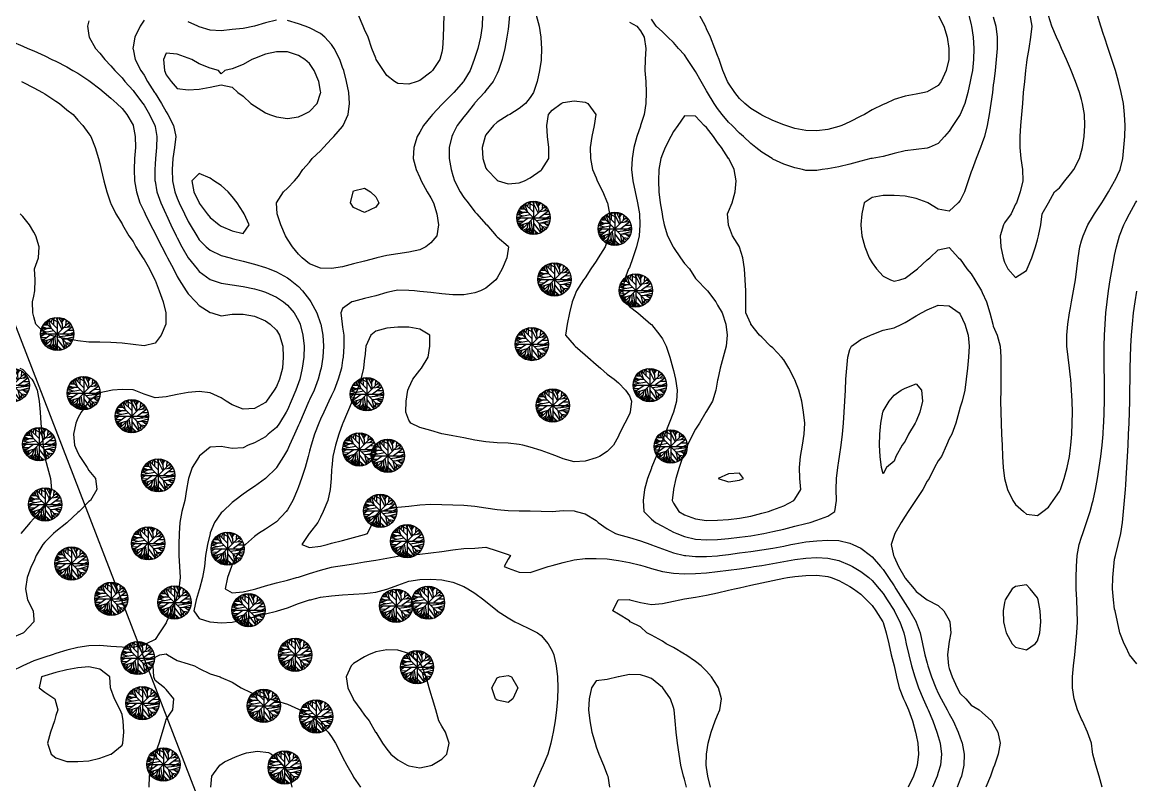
# Model space of a CAD drawing. Header units: millimetres. Extents: x -133509 to 78784, y -111616 to 99215.
# Drawn here: x -23296 to 78784, y -61196 to 8657 of the extents above; entities that cross this region are included whole.
import ezdxf

# ---------------------------------------------------------------- set-up
doc = ezdxf.new("R2010")
doc.units = ezdxf.units.MM
doc.header["$MEASUREMENT"] = 0
for name, color, linetype in [('area intervento', 6, 'Continuous'), ('linee di livello', 1, 'Continuous'), ('piante', 3, 'Continuous')]:
    doc.layers.add(name, color=color, linetype=linetype)

# ---------------------------------------------------------------- blocks, each defined once
blk = doc.blocks.new('*U2')
for p, q in [((-43.8768, 36.4326), (-44.405, 40.2696)), ((42, 42), (-42, -42)), ((42, -42), (-42, 42)), ((-40.1797, 44.558), (-36.4825, 43.2038)), ((-37.0107, 47.0408), (-35.25, 35.5298)), ((-32.6092, 50.4264), (-23.2782, 23.5674)), ((-31.2008, 51.1035), (-0.2149, 20.1818)), ((-26.4472, 46.5894), (-26.2712, 53.8116)), ((-22.0458, 42.0753), (-16.5881, 57.6486)), ((-21.1656, 55.8436), (-0.0388, 45.0094)), ((-12.5388, 54.9406), (-7.9613, 59.4546)), ((-12.3627, 32.1443), (-12.5388, 58.7776)), ((-5.3205, 59.6806), (16.5105, 16.7963)), ((2.426, 54.9406), (-1.4472, 59.9056)), ((0, 59.9996), (0, -60)), ((0.4894, 48.6208), (3.6584, 59.6806)), ((18.2711, 35.5298), (5.419, 59.6806)), ((9.8203, 51.5549), (12.8133, 58.5516)), ((19.6795, 19.5047), (16.3344, 57.6486)), ((17.0387, 51.1035), (23.2006, 55.1666)), ((17.7429, 43.6552), (25.4894, 54.2636)), ((31.6513, 50.8778), (30.2429, 30.5643)), ((31.1232, 42.5267), (35.8767, 48.1693)), ((-59.7219, 2.8025), (-12.0106, 12.0565)), ((-32.2571, 20.6333), (-59.1937, 9.348)), ((-58.6656, 12.7336), (-35.9543, 7.5424)), ((-57.081, 17.9248), (-47.0458, 14.7649)), ((-56.0247, 20.859), (-20.8134, 20.859)), ((-54.7923, 24.4702), (-47.75, 21.0847)), ((-54.6162, -24.7335), (-20.2853, 0.0941)), ((-53.2078, 27.4044), (-40.1797, 20.859)), ((-49.8627, 32.8214), (-32.7853, 32.8214)), ((-45.8134, 38.2383), (-40.5318, 33.0471)), ((54.3626, 25.3731), (20.9119, 0.3198)), ((23.3767, 23.3417), (53.3063, 27.4044)), ((29.3626, -6.6771), (59.4682, 7.091)), ((36.2288, 25.1474), (48.9049, 35.0784)), ((37.1091, 37.1098), (46.6161, 37.5612)), ((38.5175, 13.4107), (58.2359, 13.6364)), ((-60, 0), (60, 0)), ((-59.7219, -4.8714), (-54.2641, -6.6771)), ((-45.2853, -0.1316), (-59.0177, -10.0627)), ((-58.4895, -12.3197), (-36.4825, -11.6426)), ((-57.081, -18.4138), (-45.2853, -17.9624)), ((-52.6797, -18.188), (-55.4966, -22.0251)), ((-53.2078, -27.442), (-16.7641, -16.6081)), ((-38.9472, -29.0219), (-51.4472, -30.6018)), ((-47.2219, -19.3166), (-50.2148, -26.3135)), ((-46.5177, -30.1504), (-49.5106, -33.536)), ((-32.4331, -32.4075), (-48.1021, -35.5674)), ((-43.7008, -34.6645), (-46.6937, -37.373)), ((-35.9543, -22.4765), (-44.0529, -40.5329)), ((-24.6867, -37.8244), (-38.7712, -45.7241)), ((-19.9331, -20.2194), (-28.5599, -52.721)), ((-14.6515, -36.2445), (-27.6797, -52.9467)), ((-14.8275, -15.0282), (-14.6515, -57.6865)), ((-14.6515, -32.1818), (-3.912, -59.4922)), ((-10.074, -10.0627), (-2.5036, -59.7178)), ((-6.2008, -36.2445), (17.919, -57.0094)), ((-0.0388, -19.0909), (25.8415, -53.8495)), ((9.2922, -9.1598), (59.6443, -2.8401)), ((18.6232, -18.6394), (26.7218, -53.3981)), ((18.7992, -18.6394), (57.3556, -17.2853)), ((22.8485, -36.4702), (35.3485, -48.4326)), ((26.3697, -18.4138), (58.9401, -9.8369)), ((30.419, -30.1504), (32.3556, -50.0125)), ((31.4753, -31.279), (49.6091, -33.3103)), ((38.1654, -18.188), (52.426, -29.0219)), ((41.5105, -32.6332), (46.088, -38.0501)), ((45.9119, -24.0564), (55.595, -22.2508)), ((-26.2712, -43.9185), (-34.7219, -48.6583)), ((-14.6515, -47.3041), (-25.0388, -54.3009)), ((-21.5177, -45.4984), (-19.9331, -56.1065)), ((-8.4895, -47.5298), (-11.4825, -58.5893)), ((-6.3768, -52.721), (-9.3698, -58.815)), ((8.4119, -53.1724), (3.8344, -59.4922)), ((5.9471, -46.6269), (10.5246, -58.5893)), ((24.7852, -44.8213), (23.0246, -54.978))]:
    blk.add_line(p, q)
blk.add_circle((0, 0), 60)

msp = doc.modelspace()

# ---------------------------------------------------------------- linework, layer by layer
at = {"layer": 'area intervento'}
msp.add_line((-57604, 67896), (-2893, -73551), dxfattribs=at)
at = {"layer": 'linee di livello'}
for points in [[(21337, 9300), (21242, 8290), (21198, 8041), (21073, 7280), (20892, 6269), (20665, 5259), (20328, 4249), (20188, 3977), (19826, 3238), (19177, 2408), (19035, 2228), (18167, 1269), (18122, 1218), (17318, 208), (17157, -13), (16550, -803), (16147, -1599), (16039, -1813), (15818, -2823), (15815, -3834), (15984, -4844), (16147, -5373), (16297, -5854), (16801, -6864), (17157, -7407), (17549, -7875), (18167, -8720), (18343, -8885), (19177, -9849), (19256, -9895), (20117, -10906), (20188, -11011), (21198, -11848), (21255, -11916), (21198, -12142), (21094, -12926), (20663, -13936), (20188, -14770), (20070, -14947), (19177, -15698), (18677, -15957), (18167, -16129), (17157, -16310), (16147, -16318), (15136, -16230), (14126, -16103), (13116, -16002), (12642, -15957), (12105, -15906), (11095, -15900), (10813, -15957), (10085, -16106), (9075, -16411), (8064, -16660), (7054, -16915), (6904, -16967), (6044, -17573), (5895, -17977), (6003, -18988), (6044, -19265), (6152, -19998), (6147, -21008), (6086, -22019), (6044, -22285), (5928, -23029), (5638, -24039), (5267, -25049), (5033, -25534), (4787, -26060), (4316, -27070), (4023, -27713), (3866, -28080), (3467, -29091), (3156, -30101), (3013, -30644), (2883, -31111), (2607, -32121), (2287, -33132), (2003, -33899), (1901, -34142), (1484, -35152), (992, -36015), (883, -36163), (-18, -37123), (-89, -37173), (-1028, -37797), (-1657, -38183), (-2039, -38459), (-2865, -39193), (-3049, -39374), (-3653, -40204), (-4059, -41012), (-4134, -41214), (-4512, -42224), (-4718, -43234), (-4059, -43616), (-3049, -43520), (-2039, -43271), (-1910, -43234), (-1028, -42985), (-18, -42708), (992, -42465), (1806, -42224), (2003, -42169), (3013, -41857), (4023, -41530), (5033, -41276), (5390, -41214), (6044, -41101), (7054, -40948), (8064, -40790), (9075, -40617), (10085, -40434), (11095, -40267), (11727, -40204), (12105, -40165), (13116, -40059), (14126, -39949), (15136, -39818), (16147, -39670), (17157, -39554), (18167, -39516), (19177, -39447), (20188, -39767), (21198, -40117), (21411, -40204), (21198, -40520), (20857, -41214), (21198, -41342), (22208, -41729), (23218, -41753), (24229, -41428), (24885, -41214), (25239, -41112), (26249, -40826), (27260, -40581), (28270, -40474), (29280, -40456), (30290, -40514), (31301, -40653), (32311, -40836), (33321, -41074), (33770, -41214), (34332, -41395), (35342, -41663), (36352, -41828), (37362, -41882), (38373, -41857), (39383, -41785), (40393, -41671), (41403, -41551), (42414, -41412), (43424, -41258), (43706, -41214), (44434, -41108), (45445, -40936), (46455, -40753), (47465, -40563), (48475, -40433), (49486, -40389), (50496, -40445), (51506, -40653), (52517, -41081), (52751, -41214), (53527, -41657), (54240, -42224), (54537, -42485), (55182, -43234), (55547, -43680), (55921, -44245), (56558, -45245), (56564, -45255), (57100, -46265), (57443, -47276), (57568, -47800), (57679, -48286), (57909, -49296), (58164, -50306), (58451, -51317), (58578, -51692), (58794, -52327), (59219, -53337), (59588, -54139), (59687, -54348), (60113, -55358), (60479, -56368), (60599, -56791), (60773, -57378), (60903, -58389), (60804, -59399), (60599, -60070), (60499, -60409), (60064, -61419)], [(18863, 9300), (18833, 8290), (18677, 7280), (18428, 6269), (18167, 5435), (18109, 5259), (17735, 4249), (17157, 3285), (17127, 3238), (16248, 2228), (16147, 2120), (15217, 1218), (15136, 1129), (14268, 208), (14126, 18), (13449, -803), (13116, -1419), (12863, -1813), (12559, -2823), (12515, -3834), (12785, -4844), (13116, -5564), (13230, -5854), (13796, -6864), (14126, -7412), (14368, -7875), (14680, -8885), (14825, -9895), (14680, -10906), (14126, -11557), (13653, -11916), (13116, -12184), (12105, -12405), (11095, -12551), (10085, -12718), (9178, -12926), (9075, -12948), (8064, -13227), (7054, -13486), (6044, -13763), (5033, -13908), (4023, -13884), (3013, -13477), (2339, -12926), (2003, -12601), (1464, -11916), (992, -11202), (823, -10906), (376, -9895), (51, -8885), (4, -7875), (631, -6864), (992, -6540), (1635, -5854), (2003, -5449), (2408, -4844), (3013, -4172), (3242, -3834), (4023, -3106), (4281, -2823), (5033, -2021), (5253, -1813), (6044, -898), (6110, -803), (6556, 208), (6671, 1218), (6626, 2228), (6410, 3238), (6142, 4249), (6044, 4521), (5777, 5259), (5277, 6269), (5033, 6621), (4406, 7280), (4023, 7620), (3013, 8152), (2604, 8290), (2003, 8520), (992, 8822)], [(23788, 9300), (24050, 8290), (24209, 7280), (24229, 6706), (24251, 6269), (24243, 5259), (24229, 5183), (24086, 4249), (23853, 3238), (23535, 2228), (23218, 1775), (22807, 1218), (22208, 743), (21367, 208), (21198, 149), (20188, -497), (19874, -803), (19177, -1662), (19092, -1813), (18816, -2823), (18875, -3834), (19177, -4714), (19247, -4844), (20188, -5811), (20280, -5854), (21198, -6143), (22208, -6043), (22718, -5854), (23218, -5599), (24229, -4881), (24286, -4844), (24935, -3834), (24949, -2823), (24815, -1813), (24742, -803), (24907, 208), (25239, 592), (26060, 1218), (26249, 1301), (27260, 1453), (28270, 1335), (28495, 1218), (29231, 208), (29088, -803), (28880, -1813), (28735, -2823), (28744, -3834), (28924, -4844), (29280, -5605), (29365, -5854), (29877, -6864), (30290, -7840), (30302, -7875), (30487, -8885), (30523, -9895), (30424, -10906), (30290, -11339), (30086, -11916), (29458, -12926), (29280, -13228), (28795, -13936), (28270, -14751), (28107, -14947), (27464, -15957), (27260, -16482), (27083, -16967), (26842, -17977), (26622, -18988), (26454, -19998), (27260, -20940), (27351, -21008), (28270, -21805), (28516, -22019), (29280, -22706), (29672, -23029), (30290, -23571), (30915, -24039), (31301, -24367), (31964, -25049), (32311, -25565), (32495, -26060), (32377, -27070), (32311, -27251), (31887, -28080), (31377, -29091), (31301, -29253), (30845, -30101), (30290, -30661), (29577, -31111), (29280, -31254), (28270, -31539), (27260, -31608), (26249, -31332), (25734, -31111), (25239, -30943), (24229, -30582), (23218, -30258), (22542, -30101), (22208, -30026), (21198, -29910), (20188, -29875), (19177, -29785), (18167, -29614), (17157, -29420), (16147, -29246), (15328, -29091), (15136, -29040), (14126, -28744), (13116, -28465), (12292, -28080), (12105, -27793), (11840, -27070), (11858, -26060), (12007, -25049), (12105, -24823), (12480, -24039), (13116, -23226), (13286, -23029), (13878, -22019), (14044, -21008), (14033, -19998), (13116, -19445), (12105, -19271), (11095, -19263), (10085, -19357), (9075, -19642), (8637, -19998), (8169, -21008), (8072, -22019), (8064, -22080), (7949, -23029), (7715, -24039), (7382, -25049), (7054, -25737), (6914, -26060), (6504, -27070), (6070, -28080), (6044, -28145), (5690, -29091), (5383, -30101), (5149, -31111), (5044, -32121), (5033, -32322), (4992, -33132), (4902, -34142), (4695, -35152), (4276, -36163), (4023, -36679), (3783, -37173), (3013, -38145), (2983, -38183), (2309, -39193), (3013, -39465), (4023, -39335), (4626, -39193), (5033, -39056), (6044, -38827), (7054, -38561), (8064, -38264), (8322, -38183), (8819, -37173), (9075, -36702), (9593, -36163), (10085, -35949), (11095, -35781), (12105, -35688), (13116, -35568), (14126, -35480), (15136, -35511), (16147, -35551), (17157, -35576), (18167, -35668), (19177, -35828), (20188, -35983), (21198, -36086), (22208, -36097), (23218, -36115), (24229, -36148), (25239, -36153), (26249, -36064), (27260, -36090), (27426, -36163), (28270, -36386), (29280, -36988), (29462, -37173), (30290, -37757), (31027, -38183), (31301, -38268), (32311, -38544), (33321, -38849), (34268, -39193), (34332, -39216), (35342, -39598), (36352, -39962), (37362, -40191), (37487, -40204), (38373, -40284), (39383, -40289), (40393, -40224), (40574, -40204), (41403, -40107), (42414, -39964), (43424, -39829), (44434, -39686), (45445, -39520), (46455, -39326), (47101, -39193), (47465, -39114), (48475, -38953), (49486, -38846), (50496, -38796), (51506, -38836), (52517, -39060), (52793, -39193), (53527, -39538), (54392, -40204), (54537, -40309), (55305, -41214), (55547, -41489), (56047, -42224), (56558, -42989), (56713, -43234), (57352, -44245), (57568, -44595), (58015, -45255), (58570, -46265), (58578, -46289), (58956, -47276), (59161, -48286), (59384, -49296), (59588, -50064), (59659, -50306), (59994, -51317), (60382, -52327), (60599, -52805), (60870, -53337), (61434, -54348), (61609, -54701), (61969, -55358), (62436, -56368), (62619, -56901), (62805, -57378), (62984, -58389), (62950, -59399), (62724, -60409), (62619, -60698), (62351, -61419)], [(15316, 9300), (15271, 8290), (15241, 7280), (15201, 6269), (15136, 5910), (14955, 5259), (14293, 4249), (14126, 4081), (13116, 3325), (12868, 3238), (12105, 2986), (11095, 3057), (10785, 3238), (10085, 3794), (9781, 4249), (9129, 5259), (9075, 5357), (8710, 6269), (8373, 7280), (8064, 7989), (7920, 8290), (7491, 9300)], [(63420, 9300), (63630, 8419), (63658, 8290), (63804, 7280), (63867, 6269), (63841, 5259), (63735, 4249), (63630, 3684), (63542, 3238), (63311, 2228), (63027, 1218), (62619, 221), (62611, 208), (61946, -803), (61609, -1324), (61182, -1813), (60599, -2463), (59768, -2823), (59588, -2890), (58578, -3000), (57568, -3124), (56558, -3372), (55547, -3645), (54537, -3809), (54442, -3834), (53527, -4063), (52517, -4343), (51506, -4593), (50496, -4770), (49980, -4844), (49486, -4928), (48475, -4934), (48184, -4844), (47465, -4691), (46455, -4330), (45445, -3869), (45383, -3834), (44434, -3252), (43903, -2823), (43424, -2435), (42771, -1813), (42414, -1509), (41716, -803), (41403, -491), (40818, 208), (40393, 756), (40067, 1218), (39475, 2228), (39383, 2391), (38876, 3238), (38373, 4159), (38315, 4249), (37650, 5259), (37362, 5666), (36812, 6269), (36352, 6819), (35845, 7280), (35342, 7796), (34777, 8290), (34332, 8928)], [(60599, 9300), (61111, 8290), (61413, 7280), (61579, 6269), (61565, 5259), (61327, 4249), (60879, 3238), (60599, 2871), (59588, 2272), (59357, 2228), (58578, 2082), (57568, 1878), (56558, 1569), (55805, 1218), (55547, 1113), (54537, 624), (53841, 208), (53527, 43), (52517, -478), (51761, -803), (51506, -894), (50496, -1159), (49486, -1289), (48475, -1248), (47465, -1077), (46649, -803), (46455, -736), (45445, -330), (44434, 152), (44342, 208), (43424, 768), (42885, 1218), (42414, 1670), (41976, 2228), (41403, 3066), (41308, 3238), (40874, 4249), (40523, 5259), (40393, 5623), (40154, 6269), (39752, 7280), (39383, 8067), (39270, 8290), (38743, 9300)], [(53525, -9895), (53527, -9921), (53596, -10906), (53868, -11916), (54283, -12926), (54537, -13374), (54941, -13936), (55547, -14597), (56218, -14947), (56558, -15062), (57075, -14947), (57568, -14801), (58578, -14024), (58692, -13936), (59588, -13110), (59846, -12926), (60599, -12187), (61609, -11986), (62449, -12926), (62619, -13044), (63238, -13936), (63630, -14398), (63956, -14947), (64570, -15957), (64640, -16102), (65010, -16967), (65342, -17977), (65604, -18988), (65650, -19183), (66005, -19998), (66273, -21008), (66335, -22019), (66347, -23029), (66345, -24039), (66326, -25049), (66320, -26060), (66334, -27070), (66358, -28080), (66404, -29091), (66457, -30101), (66496, -31111), (66559, -32121), (66659, -33132), (66660, -33137), (66951, -34142), (67445, -35152), (67671, -35509), (68403, -36163), (68681, -36400), (69691, -36537), (70173, -36163), (70702, -35782), (71121, -35152), (71712, -34318), (71789, -34142), (72146, -33132), (72420, -32121), (72617, -31111), (72722, -30342), (72749, -30101), (72832, -29091), (72881, -28080), (72898, -27070), (72879, -26060), (72818, -25049), (72738, -24039), (72722, -23865), (72629, -23029), (72502, -22019), (72379, -21008), (72371, -19998), (72472, -18988), (72631, -17977), (72722, -17517), (72818, -16967), (73002, -15957), (73163, -14947), (73294, -13936), (73409, -12926), (73566, -11916), (73732, -11374), (73869, -10906), (74299, -9895), (74743, -9193), (74925, -8885), (75586, -7875), (75753, -7637), (76200, -6864), (76763, -5905), (76791, -5854), (77280, -4844), (77499, -3834), (77615, -2823), (77695, -1813), (77714, -803), (77674, 208), (77560, 1218), (77372, 2228), (77120, 3238), (76845, 4249), (76763, 4522), (76516, 5259), (76180, 6269), (75834, 7280), (75753, 7538), (75495, 8290), (75181, 9300)], [(69001, 9300), (69189, 8290), (69066, 7280), (68898, 6269), (68725, 5259), (68681, 4972), (68604, 4249), (68491, 3238), (68397, 2228), (68307, 1218), (68222, 208), (68151, -803), (68091, -1813), (68074, -2823), (68170, -3834), (68313, -4844), (68349, -5854), (68110, -6864), (67787, -7875), (67671, -8013), (67299, -8885), (66660, -9727), (66579, -9895), (66288, -10906), (66326, -11916), (66542, -12926), (66660, -13306), (66987, -13936), (67671, -14739), (68681, -14070), (68753, -13936), (69192, -12926), (69502, -11916), (69691, -11280), (69791, -10906), (69997, -9895), (70135, -8885), (70702, -7887), (70707, -7875), (71267, -6864), (71712, -6520), (72198, -5854), (72722, -5239), (73019, -4844), (73556, -3834), (73732, -3161), (73808, -2823), (73963, -1813), (74033, -803), (74003, 208), (73830, 1218), (73732, 1586), (73543, 2228), (73184, 3238), (72784, 4249), (72722, 4398), (72349, 5259), (71900, 6269), (71712, 6704), (71446, 7280), (71000, 8290), (70702, 9274)], [(-17193, 8787), (-17336, 8290), (-17193, 7458), (-17169, 7280), (-16599, 6269), (-16182, 5819), (-15750, 5259), (-15172, 4666), (-14830, 4249), (-14162, 3556), (-13907, 3238), (-13152, 2408), (-13012, 2228), (-12248, 1218), (-12141, 1058), (-11634, 208), (-11150, -803), (-11131, -903), (-10974, -1813), (-11017, -2823), (-11103, -3834), (-11131, -4337), (-11162, -4844), (-11141, -5854), (-11131, -5906), (-10965, -6864), (-10614, -7875), (-10152, -8885), (-10121, -8950), (-9680, -9895), (-9197, -10906), (-9110, -11084), (-8688, -11916), (-8100, -12921), (-8097, -12926), (-7289, -13936), (-7090, -14181), (-6080, -14917), (-5991, -14947), (-5069, -15245), (-4059, -15388), (-3049, -15542), (-2039, -15764), (-1376, -15957), (-1028, -16062), (-18, -16532), (618, -16967), (992, -17270), (1596, -17977), (2003, -18670), (2149, -18988), (2405, -19998), (2509, -21008), (2490, -22019), (2354, -23029), (2118, -24039), (2003, -24370), (1762, -25049), (1321, -26060), (992, -26838), (870, -27070), (274, -28080), (-18, -28483), (-764, -29091), (-1028, -29316), (-2039, -29886), (-2600, -30101), (-3049, -30323), (-4059, -30394), (-5069, -30196), (-6080, -30281), (-7090, -31096), (-7101, -31111), (-7736, -32121), (-8059, -33132), (-8100, -33303), (-8251, -34142), (-8419, -35152), (-8676, -36163), (-8874, -37173), (-8936, -38183), (-8970, -39193), (-8970, -40204), (-8904, -41214), (-8850, -42224), (-8966, -43234), (-9110, -43829), (-9225, -44245), (-9622, -45255), (-10080, -46265), (-10121, -46375), (-10727, -47276), (-11131, -47878), (-11934, -48286)], [(-12141, 8837), (-12484, 8290), (-12993, 7280), (-13152, 6420), (-13176, 6269), (-13152, 6179), (-12948, 5259), (-12438, 4249), (-12141, 3808), (-11819, 3238), (-11181, 2228), (-11131, 2150), (-10558, 1218), (-10121, 441), (-9963, 208), (-9447, -803), (-9238, -1813), (-9354, -2823), (-9518, -3834), (-9581, -4844), (-9537, -5854), (-9328, -6864), (-9110, -7447), (-8941, -7875), (-8452, -8885), (-8100, -9586), (-7923, -9895), (-7322, -10906), (-7090, -11267), (-6443, -11916), (-6080, -12225), (-5069, -12698), (-4243, -12926), (-4059, -12974), (-3049, -13226), (-2039, -13491), (-1028, -13797), (-673, -13936), (-18, -14194), (992, -14759), (1238, -14947), (2003, -15559), (2384, -15957), (3013, -16774), (3133, -16967), (3674, -17977), (4023, -18943), (4038, -18988), (4234, -19998), (4302, -21008), (4242, -22019), (4074, -23029), (4023, -23215), (3807, -24039), (3431, -25049), (3013, -25940), (2960, -26060), (2522, -27070), (2084, -28080), (2003, -28267), (1625, -29091), (1167, -30101), (992, -30502), (617, -31111), (3, -32121), (-18, -32153), (-1004, -33132), (-1028, -33155), (-2039, -33877), (-2461, -34142), (-3049, -34572), (-3816, -35152), (-4059, -35329), (-4930, -36163), (-5069, -36292), (-5676, -37173), (-6080, -38119), (-6101, -38183), (-6345, -39193), (-6507, -40204), (-6620, -41214), (-6784, -42224), (-7051, -43234), (-7090, -43351), (-7365, -44245), (-7573, -45255), (-7090, -45975), (-6130, -46265), (-6080, -46278), (-5069, -46355), (-4059, -46292), (-3935, -46265), (-3049, -46091), (-2039, -45819), (-1028, -45545), (-18, -45285), (76, -45255), (992, -44992), (2003, -44608), (3013, -44265), (3089, -44245), (4023, -44027), (5033, -43883), (6044, -43799), (7054, -43744), (8064, -43683), (9075, -43557), (10085, -43285), (10186, -43234), (11095, -42917), (12105, -42560), (13116, -42380), (14126, -42355), (15136, -42430), (16147, -42644), (17157, -43043), (17522, -43234), (18167, -43660), (18990, -44245), (19177, -44415), (20188, -45247), (20198, -45255), (21198, -45920), (21830, -46265), (22208, -46461), (23218, -46930), (23890, -47276), (24229, -47511), (24886, -48286), (25239, -48944), (25386, -49296), (25621, -50306), (25719, -51317), (25754, -52327), (25733, -53337), (25646, -54348), (25510, -55358), (25320, -56368), (25239, -56817), (25115, -57378), (24832, -58389), (24424, -59399), (24229, -59790), (23966, -60409), (23522, -61419)], [(-18, 8839), (-1028, 8618), (-2036, 8290), (-2039, 8289), (-3049, 8087), (-4059, 7983), (-5069, 7876), (-6080, 7940), (-7090, 8240), (-7217, 8290), (-8100, 8706)], [(32311, 8671), (32985, 8290), (33321, 7879), (33656, 7280), (33815, 6269), (33754, 5259), (33732, 4249), (33807, 3238), (33855, 2228), (33826, 1218), (33656, 208), (33340, -803), (33321, -855), (32999, -1813), (32728, -2823), (32560, -3834), (32516, -4844), (32622, -5854), (32849, -6864), (33060, -7875), (33225, -8885), (33266, -9895), (33196, -10906), (32976, -11916), (32643, -12926), (32311, -13795), (32246, -13936), (31872, -14947), (31685, -15957), (31892, -16967), (32311, -17372), (33084, -17977), (33321, -18165), (34293, -18988), (34332, -19023), (35116, -19998), (35342, -20353), (35683, -21008), (36016, -22019), (36299, -23029), (36352, -23240), (36534, -24039), (36683, -25049), (36619, -26060), (36352, -27050), (36347, -27070), (35965, -28080), (35562, -29091), (35342, -29647), (35152, -30101), (34759, -31111), (34350, -32121), (34332, -32183), (33964, -33132), (33701, -34142), (33582, -35152), (33650, -36163), (34332, -36872), (34693, -37173), (35342, -37501), (36352, -38049), (36651, -38183), (37362, -38468), (38373, -38699), (39383, -38770), (40393, -38739), (41403, -38648), (42414, -38528), (43424, -38389), (44434, -38218), (44630, -38183), (45445, -38009), (46455, -37779), (47465, -37516), (48475, -37260), (48859, -37173), (49486, -36973), (50496, -36578), (51140, -36163), (51289, -35152), (51260, -34142), (51286, -33132), (51400, -32121), (51506, -31516), (51572, -31111), (51712, -30101), (51826, -29091), (51920, -28080), (51991, -27070), (52048, -26060), (52096, -25049), (52146, -24039), (52231, -23029), (52335, -22019), (52517, -21326), (52666, -21008), (53527, -20409), (54397, -19998), (54537, -19951), (55547, -19541), (56558, -19325), (57255, -18988), (57568, -18849), (58578, -18252), (59064, -17977), (59588, -17692), (60599, -17266), (61609, -17308), (62527, -17977), (62619, -18071), (63044, -18988), (63333, -19998), (63435, -21008), (63382, -22019), (63282, -23029), (63162, -24039), (63027, -25049), (62807, -26060), (62619, -26597), (62486, -27070), (62218, -28080), (61842, -29091), (61609, -29492), (61353, -30101), (60890, -31111), (60599, -31519), (60268, -32121), (59758, -33132), (59588, -33378), (59204, -34142), (58578, -35057), (58517, -35152), (57844, -36163), (57568, -36605), (57209, -37173), (56618, -38183), (56558, -38361), (56286, -39193), (56505, -40204), (56558, -40303), (56965, -41214), (57534, -42224), (57568, -42279), (58396, -43234), (58578, -43495), (59579, -44245), (59588, -44255), (60599, -44777), (61124, -45255), (61609, -46106), (61666, -46265), (61769, -47276), (61609, -48077), (61568, -48286), (61451, -49296), (61544, -50306), (61609, -50560), (61874, -51317), (62324, -52327), (62619, -52850), (63117, -53337), (63630, -53914), (64362, -54348), (64640, -54594), (65470, -55358), (65650, -55613), (66075, -56368), (66272, -57378), (66097, -58389), (65770, -59399), (65650, -59686), (65403, -60409), (64976, -61419)], [(65650, 9146), (65877, 8290), (65990, 7280), (65988, 6269), (65913, 5259), (65806, 4249), (65690, 3238), (65650, 2924), (65563, 2228), (65429, 1218), (65276, 208), (65089, -803), (64828, -1813), (64640, -2373), (64469, -2823), (64086, -3834), (63703, -4844), (63630, -5058), (63335, -5854), (62996, -6864), (62619, -7681), (62426, -7875), (61609, -8636), (60599, -8453), (59637, -7875), (59588, -7855), (58578, -7475), (57568, -7276), (56558, -7204), (55547, -7209), (54537, -7406), (53833, -7875), (53608, -8885), (53527, -9874), (53525, -9895)], [(-24265, 6901), (-23254, 6480), (-22791, 6269), (-22244, 6046), (-21234, 5590), (-20583, 5259), (-20224, 5086), (-19213, 4565), (-18669, 4249), (-18203, 3985), (-17193, 3327), (-17080, 3238), (-16182, 2557), (-15788, 2228), (-15172, 1711), (-14635, 1218), (-14162, 753), (-13716, 208), (-13152, -762), (-13133, -803), (-12945, -1813), (-12937, -2823), (-13005, -3834), (-13054, -4844), (-13018, -5854), (-12841, -6864), (-12518, -7875), (-12141, -8688), (-12054, -8885), (-11550, -9895), (-11131, -10679), (-11022, -10906), (-10526, -11916), (-10121, -12668), (-9988, -12926), (-9449, -13936), (-9110, -14623), (-8928, -14947), (-8291, -15957), (-8100, -16233), (-7402, -16967), (-7090, -17293), (-6080, -17944), (-5938, -17977), (-5069, -18226), (-4059, -18094), (-3049, -18073), (-2039, -18281), (-1028, -18683), (-580, -18988), (-18, -19549), (260, -19998), (555, -21008), (607, -22019), (526, -23029), (277, -24039), (-18, -24716), (-217, -25049), (-941, -26060), (-1028, -26169), (-2039, -26734), (-3049, -26777), (-4059, -26393), (-4629, -26060), (-5069, -25753), (-6080, -25283), (-7090, -25180), (-8100, -25271), (-9110, -25459), (-10121, -25657), (-11131, -25757), (-12141, -25428), (-13061, -25049), (-13152, -25019), (-14162, -24972), (-15030, -25049), (-15172, -25064), (-16182, -25305), (-17181, -26060), (-17193, -26072), (-17899, -27070), (-18203, -27622), (-18405, -28080), (-18619, -29091), (-18500, -30101), (-18203, -30802), (-18017, -31111), (-17341, -32121), (-17193, -32396), (-16591, -33132), (-16459, -34142), (-17052, -35152), (-17193, -35236), (-18074, -36163), (-18203, -36249), (-19191, -37173), (-19213, -37191), (-20224, -37997), (-20445, -38183), (-21234, -38965), (-21425, -39193), (-22014, -40204), (-22244, -40746), (-22468, -41214), (-22840, -42224), (-23010, -43234), (-22806, -44245), (-22314, -45255), (-22244, -46056), (-22225, -46265), (-22244, -46284), (-23194, -47276), (-23254, -47309), (-24265, -47748)], [(-10285, 4249), (-10121, 3831), (-9648, 3238), (-9110, 2577), (-8100, 2458), (-7090, 2531), (-6080, 2717), (-5069, 2932), (-4059, 2726), (-3561, 2228), (-3049, 1890), (-2359, 1218), (-2039, 1001), (-1028, 370), (-639, 208), (-18, -9), (992, -155), (2003, -12), (2450, 208), (3013, 496), (3704, 1218), (4023, 2159), (4039, 2228), (4023, 2340), (3876, 3238), (3436, 4249), (3013, 4873), (2570, 5259), (2003, 5604), (992, 5958), (-18, 5964), (-1028, 5745), (-2039, 5347), (-2285, 5259), (-3049, 4800), (-4059, 4382), (-4731, 4249), (-5069, 3934), (-5324, 4249), (-6080, 4443), (-7090, 4856), (-7763, 5259), (-8100, 5383), (-9110, 5736), (-10121, 5833), (-10368, 5259), (-10285, 4249)], [(-23368, 3238), (-23254, 3178), (-22244, 2644), (-21449, 2228), (-21234, 2088), (-20224, 1429), (-19877, 1218), (-19213, 647), (-18651, 208), (-18203, -298), (-17764, -803), (-17193, -1555), (-17018, -1813), (-16617, -2823), (-16322, -3834), (-16182, -4296), (-16060, -4844), (-15814, -5854), (-15537, -6864), (-15201, -7875), (-15172, -7932), (-14735, -8885), (-14162, -9811), (-14117, -9895), (-13530, -10906), (-13152, -11424), (-12884, -11916), (-12245, -12926), (-12141, -13072), (-11658, -13936), (-11147, -14947), (-11131, -14981), (-10765, -15957), (-10394, -16967), (-10139, -17977), (-10161, -18988), (-10574, -19998), (-11131, -20744), (-12141, -20979), (-13152, -20849), (-14162, -20741), (-15172, -20681), (-16182, -20662), (-17193, -20641), (-18203, -20527), (-19213, -20357), (-20224, -20161), (-20715, -19998), (-21234, -19811), (-22059, -18988), (-22244, -18337), (-22335, -17977), (-22373, -16967), (-22244, -16425), (-22154, -15957), (-22118, -14947), (-22191, -13936), (-21805, -12926), (-21764, -11916), (-22059, -10906), (-22244, -10572), (-22625, -9895), (-23254, -9143), (-23476, -8885)], [(35310, -8885), (35342, -9179), (35512, -9895), (35814, -10906), (36322, -11916), (36352, -11972), (36990, -12926), (37362, -13440), (37817, -13936), (38373, -14802), (38498, -14947), (39383, -15850), (39457, -15957), (40223, -16967), (40393, -17267), (40809, -17977), (41134, -18988), (41264, -19998), (41169, -21008), (40901, -22019), (40619, -23029), (40412, -24039), (40393, -24134), (40246, -25049), (39940, -26060), (39383, -26963), (39330, -27070), (38728, -28080), (38373, -28631), (38138, -29091), (37637, -30101), (37362, -30716), (37208, -31111), (36864, -32121), (36575, -33132), (36352, -34126), (36349, -34142), (36242, -35152), (36352, -35406), (36849, -36163), (37362, -36474), (38373, -36847), (39383, -36976), (40393, -36966), (41403, -36894), (42414, -36769), (43424, -36582), (44434, -36331), (45043, -36163), (45445, -36016), (46455, -35633), (47363, -35152), (47465, -35043), (48007, -34142), (47935, -33132), (47895, -32121), (47989, -31111), (48158, -30101), (48336, -29091), (48372, -28080), (48277, -27070), (48101, -26060), (47825, -25049), (47465, -24086), (47444, -24039), (46918, -23029), (46455, -22265), (46255, -22019), (45445, -21167), (45234, -21008), (44434, -20206), (44234, -19998), (43438, -18988), (43424, -18957), (42982, -17977), (42978, -16967), (42978, -15957), (42928, -14947), (42853, -13936), (42699, -12926), (42414, -11959), (42391, -11916), (41771, -10906), (41403, -9937), (41388, -9895), (41313, -8885), (41403, -8687), (41730, -7875), (42011, -6864), (42100, -5854), (41901, -4844), (41411, -3834), (41403, -3824), (40754, -2823), (40393, -2355), (40006, -1813), (39383, -991), (39159, -803), (38373, 65), (37362, 93), (36746, -803), (36352, -1361), (36124, -1813), (35580, -2823), (35342, -3418), (35199, -3834), (35012, -4844), (34980, -5854), (35021, -6864), (35145, -7875), (35310, -8885)], [(-7108, -7875), (-7090, -7907), (-6372, -8885), (-6080, -9243), (-5258, -9895), (-5069, -10029), (-4059, -10456), (-3049, -10707), (-2506, -9895), (-2968, -8885), (-3049, -8751), (-3605, -7875), (-4059, -7289), (-4453, -6864), (-5069, -6289), (-5737, -5854), (-6080, -5631), (-7090, -5209), (-7779, -5854), (-7572, -6864), (-7108, -7875)], [(6773, -7875), (7006, -6864), (7054, -6778), (8064, -6534), (8599, -6864), (9075, -7328), (9352, -7875), (9075, -8289), (8064, -8784), (7054, -8313), (6773, -7875)], [(75609, -61419), (75349, -60409), (75026, -59399), (74774, -58389), (74743, -58177), (74641, -57378), (74276, -56368), (73819, -55358), (73732, -55178), (73368, -54348), (73041, -53337), (72907, -52327), (72900, -51317), (72986, -50306), (73104, -49296), (73217, -48286), (73306, -47276), (73350, -46265), (73342, -45255), (73295, -44245), (73250, -43234), (73230, -42224), (73258, -41214), (73342, -40204), (73509, -39193), (73732, -38510), (73839, -38183), (74196, -37173), (74511, -36163), (74743, -35335), (74789, -35152), (75016, -34142), (75201, -33132), (75355, -32121), (75492, -31111), (75608, -30101), (75701, -29091), (75753, -28294), (75765, -28080), (75801, -27070), (75824, -26060), (75828, -25049), (75823, -24039), (75814, -23029), (75811, -22019), (75816, -21008), (75840, -19998), (75887, -18988), (75968, -17977), (76078, -16967), (76206, -15957), (76353, -14947), (76523, -13936), (76713, -12926), (76763, -12704), (76940, -11916), (77217, -10906), (77595, -9895), (77773, -9530), (78113, -8885), (78681, -7875), (78784, -7695)], [(78784, -50108), (78131, -49296), (77773, -48568), (77620, -48286), (77251, -47276), (77016, -46265), (76803, -45255), (76763, -45103), (76647, -44245), (76568, -43234), (76586, -42224), (76684, -41214), (76763, -40542), (76828, -40204), (77099, -39193), (77321, -38183), (77476, -37173), (77586, -36163), (77673, -35152), (77746, -34142), (77773, -33731), (77814, -33132), (77871, -32121), (77929, -31111), (77993, -30101), (78046, -29091), (78089, -28080), (78123, -27070), (78148, -26060), (78165, -25049), (78180, -24039), (78194, -23029), (78213, -22019), (78252, -21008), (78305, -19998), (78391, -18988), (78493, -17977), (78630, -16967), (78784, -15988)], [(-23525, -23029), (-23254, -23151), (-22430, -24039), (-22244, -24350), (-21933, -25049), (-21737, -26060), (-21646, -27070), (-21587, -28080), (-21495, -29091), (-21390, -30101), (-21260, -31111), (-21234, -31216), (-20989, -32121), (-20707, -33132), (-20628, -34142), (-20899, -35152), (-21234, -35658), (-21593, -36163), (-22244, -36805), (-22583, -37173), (-23254, -37963), (-23429, -38183)], [(55416, -32121), (55280, -31111), (55213, -30101), (55249, -29091), (55345, -28080), (55524, -27070), (55547, -26981), (56121, -26060), (56558, -25491), (57215, -25049), (57568, -24867), (58578, -24479), (59081, -25049), (59154, -26060), (58913, -27070), (58578, -27899), (58485, -28080), (57889, -29091), (57568, -29725), (57292, -30101), (56733, -31111), (56558, -31542), (55853, -32121), (55547, -32717), (55416, -32121)], [(40449, -33132), (41403, -33460), (42414, -33280), (42766, -33132), (42414, -32654), (41403, -32705), (40449, -33132)], [(30803, -45255), (31294, -44245), (31301, -44243), (32311, -44237), (32367, -44245), (33321, -44514), (34332, -44694), (35342, -44581), (36352, -44387), (36927, -44245), (37362, -44179), (38373, -44017), (39383, -43842), (40393, -43622), (41403, -43375), (41948, -43234), (42414, -43147), (43424, -42918), (44434, -42690), (45445, -42473), (46455, -42283), (46803, -42224), (47465, -42129), (48475, -42020), (49486, -41999), (50496, -42130), (50797, -42224), (51506, -42491), (52517, -43026), (52844, -43234), (53527, -43733), (54046, -44245), (54537, -44786), (54891, -45255), (55518, -46265), (55547, -46339), (55847, -47276), (56074, -48286), (56305, -49296), (56558, -50294), (56560, -50306), (56776, -51317), (57035, -52327), (57428, -53337), (57568, -53634), (57868, -54348), (58241, -55358), (58521, -56368), (58578, -56650), (58720, -57378), (58803, -58389), (58675, -59399), (58578, -59718), (58332, -60409), (57835, -61419)], [(66577, -46265), (66660, -46666), (66824, -47276), (67363, -48286), (67671, -48597), (68681, -48849), (69490, -48286), (69691, -48028), (69915, -47276), (69987, -46265), (69926, -45255), (69747, -44245), (69691, -44068), (69028, -43234), (68681, -42886), (67671, -43046), (67368, -43234), (66729, -44245), (66660, -44513), (66563, -45255), (66577, -46265)], [(39742, -61419), (39503, -60409), (39383, -59621), (39349, -59399), (39382, -58389), (39383, -58383), (39538, -57378), (39811, -56368), (40165, -55358), (40393, -54810), (40590, -54348), (40765, -53337), (40489, -52327), (40393, -52167), (39840, -51317), (39383, -50796), (38890, -50306), (38373, -49894), (37486, -49296), (37362, -49223), (36352, -48619), (35673, -48286), (35342, -48054), (34332, -47499), (33903, -47276), (33321, -46727), (32394, -46265), (32311, -46182), (31301, -45577), (30803, -45255)], [(-12141, -48411), (-13152, -48616), (-14162, -48599), (-15172, -48544), (-16182, -48452), (-17193, -48471), (-18203, -48624), (-19213, -48858), (-20224, -49177), (-20546, -49296), (-21234, -49506), (-22244, -49852), (-23254, -50304), (-23259, -50306), (-24265, -50793)], [(-11934, -48286), (-12141, -48411)], [(6998, -53337), (7054, -53410), (7719, -54348), (8064, -54819), (8486, -55358), (9068, -56368), (9075, -56381), (9688, -57378), (10085, -57945), (10476, -58389), (11095, -58924), (11964, -59399), (12105, -59463), (13116, -59638), (14126, -59433), (14221, -59399), (15136, -58868), (15591, -58389), (15797, -57378), (15476, -56368), (15136, -55830), (14865, -55358), (14575, -54348), (14291, -53337), (14126, -52829), (13970, -52327), (13703, -51317), (13299, -50306), (13116, -50039), (12292, -49296), (12105, -49188), (11095, -48880), (10085, -48827), (9075, -49007), (8424, -49296), (8064, -49472), (7054, -50093), (6814, -50306), (6374, -51317), (6522, -52327), (6998, -53337)], [(-11685, -61419), (-11637, -60409), (-11403, -59399), (-11131, -58408), (-11124, -58389), (-10764, -57378), (-10454, -56368), (-10149, -55358), (-10121, -55223), (-9504, -54348), (-9421, -53337), (-10121, -52484), (-10273, -52327), (-11131, -51643), (-11233, -51317), (-11295, -50306), (-11131, -49496), (-10688, -49296), (-10121, -49211), (-9985, -49296), (-9110, -49824), (-8100, -50123), (-7512, -50306), (-7090, -50557), (-6080, -51022), (-5157, -51317), (-5069, -51360), (-4059, -51794), (-3243, -52327), (-3049, -52405), (-2039, -52904), (-1028, -53201), (-698, -53337), (-18, -53509), (992, -53829), (2003, -54259), (2117, -54348), (3013, -54834), (3704, -55358), (4023, -55620), (4723, -56368), (5033, -56811), (5396, -57378), (5900, -58389), (6044, -58661), (6442, -59399), (6997, -60409), (7054, -60503), (7671, -61419)], [(-21743, -52327), (-21234, -52726), (-20315, -53337), (-20224, -53669), (-20030, -54348), (-20224, -54861), (-20354, -55358), (-20706, -56368), (-20993, -57378), (-20640, -58389), (-20224, -58736), (-19213, -59083), (-18203, -59061), (-17193, -59013), (-16182, -58763), (-15172, -58392), (-15165, -58389), (-14162, -57559), (-14089, -57378), (-13984, -56368), (-14050, -55358), (-14162, -54761), (-14324, -54348), (-14850, -53337), (-15172, -52408), (-15213, -52327), (-15268, -51317), (-16182, -50609), (-17193, -50399), (-18203, -50486), (-19213, -50679), (-20224, -50919), (-21234, -51210), (-21532, -51317), (-21743, -52327)], [(20055, -53337), (19720, -52327), (20188, -51411), (20409, -51317), (21198, -51193), (21515, -51317), (22100, -52327), (21627, -53337), (21198, -53664), (20188, -53461), (20055, -53337)], [(37536, -61419), (37362, -60702), (37271, -60409), (37027, -59399), (36862, -58389), (36718, -57378), (36599, -56368), (36500, -55358), (36418, -54348), (36352, -54123), (36088, -53337), (35390, -52327), (35342, -52277), (34332, -51471), (33916, -51317), (33321, -51127), (32311, -51104), (31301, -51315), (31295, -51317), (30290, -51543), (29280, -51685), (28830, -52327), (28625, -53337), (28578, -54348), (28678, -55358), (28872, -56368), (29168, -57378), (29280, -57721), (29509, -58389), (29928, -59399), (30290, -60280), (30345, -60409), (30498, -61419)], [(-6022, -61419), (-5923, -60409), (-5793, -60206), (-5203, -59399), (-4783, -59095), (-3772, -58648), (-3139, -58389), (-2762, -58285), (-1752, -58108), (-742, -58251), (-479, -58389), (269, -59038), (599, -59399), (1171, -60409), (1279, -60869), (1398, -61419)]]:
    msp.add_lwpolyline(points, dxfattribs=at)

# ---------------------------------------------------------------- block references
at = {"layer": 'piante', "xscale": 25.4, "yscale": 25.4, "zscale": 25.4}
for p in [(23542, -9262), (30986, -10272), (25458, -14898), (32902, -15909), (-20092, -19900), (23378, -20821), (-24164, -24585), (34179, -24578), (-17674, -25315), (8261, -25426), (25294, -26458), (-13268, -27436), (-21746, -30000), (7574, -30478), (10177, -31063), (36095, -30215), (-10850, -32852), (-21202, -35519), (9490, -36114), (-11771, -39082), (11953, -38882), (-4486, -39570), (-18784, -40934), (-15141, -44173), (-9353, -44498), (-2570, -45207), (10943, -44797), (13869, -44519), (1698, -49300), (-12723, -49588), (12859, -50434), (-12287, -53714), (-1180, -53974), (3614, -54936), (-10371, -59351), (736, -59611)]:
    msp.add_blockref('*U2', p, dxfattribs=at)

doc.saveas('drawing.dxf')
